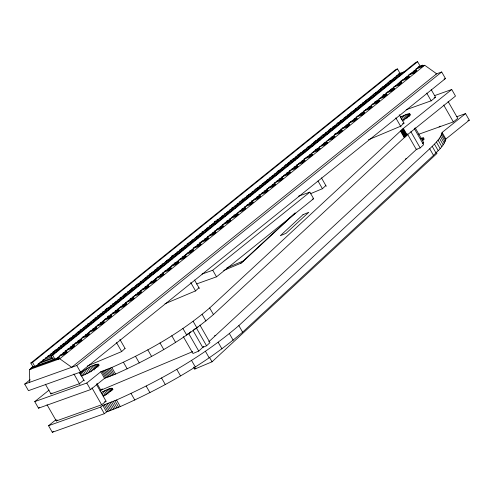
<?xml version="1.0" encoding="UTF-8"?>
<svg xmlns="http://www.w3.org/2000/svg" width="494" height="494" viewBox="0 0 494 494"><rect width="100%" height="100%" fill="white"/><g stroke="black" fill="none" stroke-linecap="round" stroke-linejoin="round"><path stroke-width="0.74" d="M48.535 425.711L100.597 407.124L102.795 405.358L116.522 400.01C160.155 380.559 202.497 356.822 238.849 325.602L429.731 148.78C434.442 143.958 440.364 139.259 442.105 132.454L465.533 113.608L469.3 120.178L445.872 139.024C444.125 145.835 438.209 150.534 433.497 155.357L242.616 332.172C206.257 363.393 163.915 387.129 120.283 406.587L106.556 411.928L104.358 413.7L52.302 432.287L48.535 425.711L56.217 419.536M34.734 401.616L86.796 383.029L100.757 371.797L111.811 367.493C146.718 351.932 180.588 332.944 209.672 307.966L403.351 128.421L451.732 89.507L455.499 96.083L407.118 134.998L213.439 314.536C184.355 339.514 150.479 358.502 115.571 374.069L104.524 378.367L90.556 389.599L38.501 408.186L34.734 401.616L49.085 390.075M422.265 140.463L423.414 139.222L423.735 138.092L420.604 138.376M125.056 348.418L121.648 351.574L87.401 365.968M198.946 287.749L195.538 290.91L164.99 303.742M99.973 391.026L102.314 388.858M240.702 263.302L295.103 212.908M295.085 213.285L241.412 263.006L223.677 270.459M325.836 185.546L322.428 188.708L310.349 193.784M190.696 331.715L188.708 333.555L198.742 351.08L192.975 353.506L183.311 336.63M193.685 329.455L196.526 328.257L197.989 326.904M198.742 351.08L203.695 346.498M208.752 341.811L416.948 148.953M422.679 143.643L423.71 142.686L415.158 127.761M193.043 330.498L202.719 347.399L206.566 345.781L209.975 342.626L199.934 325.101M407.365 133.88L416.325 149.528L420.166 147.916L423.574 144.754L414.281 128.526M193.611 367.104L194.741 369.074L195.871 368.024M194.741 369.074L212.037 361.806L437.005 153.412L436.251 152.096M30.844 363.028L395.787 69.512L397.466 68.913L399.973 73.291L35.031 366.814L32.524 362.429L30.844 363.028L33.351 367.413M32.524 362.429L397.466 68.913M31.208 368.969L30.832 368.308L33.685 366.665M29.739 382.288L29.529 369.568L33.135 366.665M171.381 256.392L172.56 255.447M214.353 221.837L215.526 220.886M242.017 199.582L243.196 198.637M50.993 355.834L415.936 62.312L417.615 61.713L420.122 66.097L55.18 359.62L52.673 355.235L50.993 355.834L53.5 360.219M52.673 355.235L417.615 61.713M107.655 316.66L108.834 315.715M150.627 282.105L151.8 281.154M382.831 95.336L384.011 94.391M435.912 74.051L441.698 71.982L445.465 78.552L80.522 372.075L28.467 390.661L24.7 384.091L30.109 379.738M57.699 358.718L59.101 357.594L59.478 358.249L58.076 359.373L57.699 358.718L30.832 368.308M60.268 355.032L63.899 353.735L66.69 351.487L67.067 352.142L64.276 354.389L59.187 356.205M67.709 349.042L71.34 347.745L74.137 345.497L74.514 346.152L71.716 348.406L65.183 350.74M75.156 343.052L78.787 341.755L81.584 339.508L81.961 340.168L79.163 342.416L72.63 344.75M82.603 337.062L86.234 335.772L89.031 333.518L89.408 334.179L86.611 336.426L81.529 338.242M90.05 331.079L93.681 329.782L96.478 327.534L96.855 328.189L94.058 330.437L88.247 332.511M97.497 325.089L101.128 323.792L103.919 321.545L104.296 322.199L101.505 324.447L95.694 326.522M104.944 319.099L108.575 317.803L111.366 315.555L111.743 316.209L108.952 318.457L103.141 320.532M112.385 313.11L116.016 311.813L118.813 309.565L119.19 310.22L116.393 312.474L110.588 314.542M120.561 306.86L123.463 305.823L126.26 303.575L126.637 304.236L123.84 306.484L118.029 308.559M128.008 300.871L130.91 299.833L133.707 297.586L134.084 298.246L131.287 300.494L125.476 302.569M135.449 294.887L138.357 293.85L141.154 291.596L141.531 292.257L138.734 294.504L132.923 296.579M142.173 289.157L145.804 287.86L148.595 285.612L148.972 286.267L146.181 288.515L140.37 290.589M149.62 283.167L153.251 281.87L156.042 279.623L156.419 280.277L153.622 282.525L147.817 284.6M157.061 277.177L160.692 275.88L163.489 273.633L163.866 274.287L161.069 276.541L155.264 278.61M164.508 271.187L168.139 269.891L170.936 267.643L171.313 268.304L168.516 270.551L162.705 272.626M171.955 265.198L175.586 263.901L178.383 261.653L178.76 262.314L175.963 264.562L170.881 266.377M180.125 258.955L183.033 257.917L185.83 255.664L186.207 256.324L183.41 258.572L178.328 260.387M187.572 252.965L190.48 251.928L193.271 249.68L193.648 250.335L190.857 252.582L185.769 254.398M193.568 247.494L197.921 245.938L200.718 243.69L201.095 244.345L198.298 246.592L193.216 248.408M201.015 241.504L205.368 239.948L208.165 237.7L208.542 238.355L205.745 240.603L199.212 242.937M209.184 235.255L212.815 233.958L215.612 231.711L215.989 232.365L213.192 234.619L207.381 236.694M216.631 229.265L220.262 227.969L223.06 225.721L223.436 226.382L220.639 228.629L214.828 230.704M224.078 223.276L227.709 221.985L230.507 219.731L230.883 220.392L228.086 222.64L222.275 224.714M231.525 217.292L235.156 215.995L237.947 213.748L238.324 214.402L235.533 216.65L229.722 218.725M239.695 211.043L242.597 210.006L245.394 207.758L245.771 208.412L242.974 210.66L237.892 212.476M246.413 205.313L250.044 204.016L252.842 201.768L253.218 202.423L250.421 204.67L244.61 206.745M253.86 199.323L257.491 198.026L260.289 195.778L260.665 196.433L257.868 198.687L251.335 201.021M261.307 193.333L264.938 192.036L267.736 189.789L268.112 190.449L265.315 192.697L258.782 195.031M268.755 187.343L272.385 186.053L275.183 183.799L275.559 184.46L272.762 186.707L266.951 188.782M276.202 181.36L279.832 180.063L282.624 177.809L283 178.47L280.209 180.718L274.398 182.792M283.642 175.37L287.273 174.073L290.071 171.826L290.447 172.48L287.65 174.728L281.846 176.803M291.089 169.38L294.72 168.084L297.518 165.836L297.894 166.49L295.097 168.738L289.286 170.813M298.333 163.557L301.964 162.26L304.761 160.013L305.131 160.667L302.34 162.915L296.53 164.99M305.78 157.567L309.411 156.271L312.202 154.023L312.579 154.678L309.787 156.931L303.977 159M313.221 151.578L316.852 150.281L319.649 148.033L320.026 148.694L317.228 150.942L312.146 152.757M321.396 145.329L324.299 144.291L327.096 142.044L327.473 142.704L324.675 144.952L319.593 146.767M328.843 139.345L331.746 138.308L334.543 136.054L334.92 136.715L332.122 138.962L327.04 140.778M334.833 133.874L339.193 132.318L341.99 130.07L342.367 130.725L339.569 132.972L334.487 134.788M342.28 127.884L346.64 126.328L349.431 124.08L349.808 124.735L347.016 126.983L340.477 129.317M350.456 121.635L354.087 120.338L356.878 118.091L357.255 118.745L354.457 120.999L348.653 123.068M357.897 115.645L361.528 114.349L364.325 112.101L364.702 112.762L361.904 115.009L356.1 117.084M365.344 109.656L368.975 108.359L371.772 106.111L372.149 106.772L369.351 109.02L363.541 111.094M372.791 103.672L376.422 102.375L379.219 100.121L379.596 100.782L376.799 103.03L371.716 104.845M380.96 97.423L383.869 96.386L386.666 94.138L387.043 94.792L384.246 97.04L379.164 98.856M387.685 91.693L391.316 90.396L394.107 88.148L394.484 88.803L391.693 91.05L385.882 93.125M395.132 85.703L398.763 84.406L401.554 82.158L401.931 82.813L399.133 85.061L393.329 87.135M402.573 79.713L406.204 78.416L409.001 76.169L409.378 76.823L406.581 79.077L400.047 81.411M410.02 73.723L413.651 72.427L416.448 70.179L416.825 70.84L414.028 73.087L408.217 75.162M417.615 67.616L421.246 66.32L422.642 65.196L423.018 65.856L421.623 66.98L415.812 69.055M59.755 358.774L424.698 65.257L436.659 73.779L71.716 367.301L59.755 358.774L29.529 369.568M24.7 384.091L76.755 365.504L441.698 71.982M52.012 392.983L50.907 393.866L79.454 383.677L83.869 380.127M38.501 408.186L39.693 407.229M202.003 274.084L212.741 270.255L309.862 192.141L313.628 198.712L216.508 276.825L196.464 283.982M47.016 404.734L56.31 420.962L57.415 420.073M52.302 432.287L53.482 431.336M439.073 127.001L440.179 126.112M56.31 420.962L101.653 404.777L106.068 401.227L96.398 384.344M418.714 134.269L453.35 121.907L457.765 118.356L448.095 101.48M81.942 375.983C87.92 372.995 94.799 370.117 98.781 364.591L98.701 364.319C91.779 364.516 85.524 369.611 79.8 373.266L81.306 375.897M402.567 120.684L408.464 116.362L409.612 115.127L409.934 113.997L406.803 114.281L400.449 117.072L402.709 121.018M103.24 396.262L110.495 391.26L112.187 389.544L112.508 388.414L109.378 388.698L101.573 392.261L103.833 396.207M402.61 123.667L404.012 123.08L400.603 126.242L368.45 139.753M422.426 143.229L423.71 142.686M405.383 159.012L406.667 158.475M226.845 267.884L243.153 261.03M186.788 334.364L188.066 333.827M214.507 335.834L215.785 335.296M192.759 351.586L100.85 390.211L96.91 383.325M398.683 73.754L404.487 71.679M418.443 66.696L422.642 65.196M398.01 74.619L403.814 72.544M421.82 66.282L424.698 65.257M396.207 76.051L402.017 73.977M393.212 78.478L399.745 76.144M413.546 71.216L416.448 70.179M415.374 71.358L416.825 70.84M389.686 80.985L396.225 78.651M387.889 82.418L394.422 80.084M385.765 84.468L391.575 82.393M405.37 77.465L409.001 76.169M382.245 86.975L388.778 84.641M380.442 88.407L386.252 86.333M378.318 90.451L384.128 88.383M397.923 83.455L401.554 82.158M375.52 92.705L381.331 90.63M372.995 94.397L378.805 92.322M370.871 96.441L376.681 94.366M390.476 89.445L394.107 88.148M393.033 89.321L394.484 88.803M368.079 98.689L373.884 96.62M365.548 100.387L372.087 98.053M362.701 102.69L369.234 100.356M383.035 95.435L386.666 94.138M385.586 95.311L387.043 94.792M360.632 104.679L366.443 102.604M358.101 106.377L364.64 104.043M355.254 108.68L361.065 106.605M374.86 101.678L379.219 100.121M353.185 110.668L358.996 108.594M350.654 112.366L357.193 110.032M444.02 79.071L445.465 78.552M347.807 114.67L353.618 112.595M368.141 107.408L371.772 106.111M345.738 116.658L351.549 114.583M343.935 118.091L349.746 116.022M340.36 120.66L346.899 118.325M360.694 113.398L364.325 112.101M362.522 113.534L364.702 112.762M337.569 122.907L344.102 120.573M336.488 124.08L342.299 122.006M332.919 126.649L339.452 124.315M353.976 119.128L356.878 118.091M330.122 128.897L336.655 126.563M328.319 130.33L334.852 127.995M325.472 132.633L332.005 130.299M345.806 125.377L349.431 124.08M322.675 134.887L328.485 132.812M434.38 95.706L451.732 89.507M320.872 136.319L327.411 133.985M318.025 138.623L324.558 136.288M338.359 131.367L341.99 130.07M434.14 97.769L435.566 97.256L431.151 100.807L406.173 109.724M315.228 140.87L321.038 138.795M313.424 142.309L320.686 139.716M311.306 144.353L317.117 142.278M330.912 137.351L334.543 136.054M333.469 137.233L334.92 136.715M307.781 146.86L313.591 144.785M306.706 148.039L313.239 145.705M303.131 150.602L309.67 148.268M323.465 143.34L327.096 142.044M326.021 143.223L327.473 142.704M300.34 152.85L306.873 150.516M297.808 154.542L305.798 151.695M295.684 156.592L301.494 154.517M315.296 149.589L319.649 148.033M318.574 149.213L320.026 148.694M292.893 158.84L299.426 156.505M290.361 160.531L298.351 157.679M288.243 162.582L295.505 159.988M309.3 155.06L312.202 154.023M311.127 155.196L312.579 154.678M285.446 164.829L291.979 162.495M284.371 166.003L290.176 163.928M281.518 168.306L288.058 165.978M301.853 161.05L304.761 160.013M277.999 170.819L284.532 168.485M276.924 171.992L282.735 169.917M274.281 174.129L280.092 172.06M293.887 167.133L297.518 165.836M296.443 167.009L297.894 166.49M271.484 176.383L277.295 174.308M269.681 177.815L276.22 175.481M266.834 180.119L272.645 178.044M286.44 173.122L290.071 171.826M264.037 182.366L269.848 180.298M262.234 183.805L268.044 181.73M259.387 186.108L265.198 184.034M278.993 179.106L282.624 177.809M281.549 178.989L283 178.47M456.857 116.701L465.533 113.608M255.867 188.615L262.4 186.281M254.793 189.795L260.597 187.72M251.94 192.098L257.751 190.023M272.274 184.836L275.183 183.799M274.102 184.978L275.559 184.46M248.42 194.605L254.953 192.271M246.617 196.038L253.156 193.71M244.499 198.088L250.304 196.013M264.105 191.085L267.736 189.789M240.973 200.595L247.513 198.261M239.17 202.027L244.981 199.953M467.855 120.697L469.3 120.178M237.052 204.078L242.863 202.003M256.658 197.075L260.289 195.778M234.255 206.325L240.065 204.25M231.729 208.017L237.534 205.942M229.605 210.061L235.416 207.993M249.211 203.065L252.842 201.768M251.767 202.941L253.218 202.423M226.808 212.315L232.618 210.24M224.282 214.007L230.093 211.932M221.436 216.31L227.969 213.976M241.764 209.055L245.394 207.758M219.361 218.299L225.171 216.23M216.835 219.997L223.368 217.663M213.988 222.3L219.793 220.225M233.594 215.298L237.947 213.748M211.92 224.288L217.724 222.214M209.388 225.986L215.921 223.652M206.541 228.29L212.352 226.215M226.147 221.287L230.507 219.731M298.413 196.229L309.862 192.141M204.473 230.278L210.277 228.203M201.941 231.976L208.48 229.642M199.094 234.28L204.905 232.205M220.151 226.758L223.06 225.721M196.297 236.527L202.836 234.193M195.223 237.7L201.033 235.626M191.647 240.269L198.187 237.935M212.71 232.748L215.612 231.711M188.85 242.517L195.389 240.183M187.053 243.95L193.586 241.615M312.196 199.224L313.628 198.712M184.2 246.253L190.74 243.925M204.535 238.997L208.165 237.7M181.409 248.507L187.214 246.432M179.606 249.939L186.139 247.605M176.759 252.243L183.293 249.908M197.087 244.987L200.718 243.69M173.962 254.49L179.773 252.422M172.159 255.929L179.421 253.336M170.035 257.973L175.845 255.898M189.64 250.977L193.271 249.68M192.197 250.853L193.648 250.335M166.515 260.48L172.326 258.405M165.441 261.659L171.974 259.325M161.865 264.222L168.398 261.888M182.2 256.96L185.83 255.664M184.75 256.843L186.207 256.324M159.068 266.47L165.607 264.136M156.542 268.168L164.527 265.315M154.418 270.212L160.229 268.137M174.024 263.209L178.383 261.653M177.309 262.833L178.76 262.314M151.621 272.46L158.16 270.125M149.095 274.151L157.08 271.305M146.971 276.202L154.233 273.608M168.034 268.68L170.936 267.643M169.862 268.822L171.313 268.304M144.903 278.19L150.713 276.115M143.099 279.623L148.91 277.548M140.253 281.932L146.786 279.598M160.587 274.67L163.489 273.633M162.415 274.806L163.866 274.287M136.733 284.439L143.266 282.105M135.652 285.612L141.463 283.537M131.355 288.434L139.345 285.581M153.14 280.66L156.042 279.623M129.286 290.429L135.819 288.095M127.483 291.861L134.016 289.527M123.908 294.424L131.898 291.571M144.964 286.909L148.595 285.612M122.568 296.153L127.65 294.338M120.036 297.851L126.575 295.517M117.918 299.895L123.722 297.82M137.523 292.893L141.154 291.596M115.121 302.143L120.203 300.327M112.589 303.841L119.128 301.507M110.471 305.885L116.275 303.81M130.076 298.882L133.707 297.586M132.633 298.765L134.084 298.246M106.222 308.651L114.207 305.798M105.142 309.824L111.681 307.496M102.295 312.134L108.834 309.8M122.629 304.872L126.26 303.575M125.186 304.755L126.637 304.236M100.226 314.122L106.76 311.788M97.701 315.814L104.234 313.48M94.848 318.124L100.659 316.049M115.182 310.862L118.813 309.565M117.739 310.738L119.19 310.22M92.779 320.112L98.59 318.037M90.976 321.545L96.787 319.47M87.407 324.107L93.94 321.779M107.735 316.852L111.366 315.555M85.332 326.102L91.143 324.027M83.535 327.534L89.34 325.46M79.96 330.097L86.493 327.763M100.294 322.841L103.919 321.545M77.163 332.345L83.696 330.017M76.088 333.524L81.899 331.449M72.513 336.087L79.046 333.753M92.847 328.825L96.478 327.534M69.716 338.334L76.255 336M67.913 339.773L74.452 337.439M65.795 341.817L71.605 339.742M85.4 334.815L89.031 333.518M62.269 344.324L68.079 342.249M60.472 345.757L67.005 343.429M58.348 347.807L64.158 345.732M77.953 340.804L81.584 339.508M54.828 350.314L61.361 347.98M53.025 351.747L58.829 349.672M50.901 353.797L56.711 351.722M70.506 346.794L74.137 345.497M73.063 346.671L74.514 346.152M47.381 356.304L53.914 353.97M45.578 357.736L51.388 355.661M42.731 360.04L51.444 356.934M63.059 352.784L66.69 351.487M65.616 352.66L67.067 352.142M39.934 362.293L52.278 357.884M38.131 363.726L53.383 358.28M35.136 366.147L53.29 359.669M54.741 359.15L59.101 357.594M104.635 401.733L106.068 401.227M443.686 105.031L453.35 121.907M421.246 66.32L421.623 66.98M431.151 89.55L435.615 97.337M426.736 93.1L431.2 100.887M413.651 72.427L414.028 73.087M442.105 132.454L445.872 139.024M441.84 133.683L445.6 140.253M441.303 135.06L445.063 141.63M440.494 136.585L444.254 143.155M406.204 78.416L406.581 79.077M439.407 138.252L443.167 144.828M438.042 140.074L441.809 146.644M436.393 142.031L440.16 148.608M434.467 144.137L438.227 150.713M398.763 84.406L399.133 85.061M432.244 146.391L436.011 152.961M409.668 113.824L410.421 115.139M423.469 137.925L424.223 139.24M429.731 148.78L433.497 155.357M409.223 113.768L409.977 115.083M423.025 137.863L423.778 139.178M408.587 113.824L409.717 115.794M422.395 137.919L423.519 139.888M407.778 113.997L409.285 116.621M421.58 138.092L423.086 140.722M406.803 114.281L408.31 116.911M405.71 114.67L407.593 117.955M391.316 90.396L391.693 91.05M404.512 115.151L406.389 118.437M403.221 115.713L405.105 118.998M410.872 131.688L420.166 147.916M401.863 116.362L404.117 120.301M399.226 114.725L404.055 123.16M403.351 128.421L407.118 134.998M403.061 128.718L406.828 135.288M402.764 129.008L406.531 135.584M383.869 96.386L384.246 97.04M402.468 129.305L406.235 135.881M395.818 117.881L401.017 126.97M402.165 129.607L405.932 136.177M401.857 129.903L405.623 136.48M401.548 130.212L405.308 136.782M401.221 130.521L404.987 137.091M400.893 130.83L404.654 137.4M400.554 131.145L404.314 137.721M376.422 102.375L376.799 103.03M368.975 108.359L369.351 109.02M361.528 114.349L361.904 115.009M354.087 120.338L354.457 120.999M346.64 126.328L347.016 126.983M339.193 132.318L339.569 132.972M331.746 138.308L332.122 138.962M324.299 144.291L324.675 144.952M316.852 150.281L317.228 150.942M309.411 156.271L309.787 156.931M321.421 177.84L326.256 186.281M318.013 180.995L322.471 188.788M301.964 162.26L302.34 162.915M294.72 168.084L295.097 168.738M287.273 174.073L287.65 174.728M279.832 180.063L280.209 180.718M272.385 186.053L272.762 186.707M264.938 192.036L265.315 192.697M257.491 198.026L257.868 198.687M250.044 204.016L250.421 204.67M242.597 210.006L242.974 210.66M235.156 215.995L235.533 216.65M227.709 221.985L228.086 222.64M220.262 227.969L220.639 228.629M212.815 233.958L213.192 234.619M205.368 239.948L205.745 240.603M212.741 270.255L216.508 276.825M197.921 245.938L198.298 246.592M238.849 325.602L242.616 332.172M190.48 251.928L190.857 252.582M229.444 333.691L233.205 340.261M183.033 257.917L183.41 258.572M194.531 280.042L199.366 288.484M209.672 307.966L213.439 314.536M190.752 282.549L195.581 290.991M175.586 263.901L175.963 264.562M218.181 342.311L221.948 348.888M202.145 314.437L205.912 321.007M168.139 269.891L168.516 270.551M193.142 321.335L196.902 327.911M196.526 328.257L206.566 345.781M209.4 357.205L212.037 361.806M205.418 351.259L209.178 357.835M160.692 275.88L161.069 276.541M182.928 328.498L186.689 335.068M153.251 281.87L153.622 282.525M191.487 360.324L195.254 366.9M145.804 287.86L146.181 288.515M171.782 335.747L175.549 342.317M138.357 293.85L138.734 294.504M176.747 369.296L180.508 375.866M159.988 342.922L163.755 349.493M130.91 299.833L131.287 300.494M123.463 305.823L123.84 306.484M147.817 349.851L151.584 356.421M161.532 377.959L165.292 384.53M116.016 311.813L116.393 312.474M135.547 356.372L139.308 362.942M108.575 317.803L108.952 318.457M119.9 339.409L125.099 348.498M146.193 386.104L149.954 392.674M116.491 342.57L121.691 351.654M123.451 362.306L127.217 368.876M101.128 323.792L101.505 324.447M131.071 393.527L134.837 400.097M93.681 329.782L94.058 330.437M111.811 367.493L115.571 374.069M110.483 368.049L114.25 374.619M109.186 368.58L112.947 375.156M107.908 369.092L111.675 375.668M106.655 369.592L110.421 376.162M86.234 335.772L86.611 336.426M105.432 370.068L109.193 376.638M104.228 370.525L107.995 377.095M103.048 370.963L106.809 377.54M98.442 364.146L99.195 365.461M112.243 388.247L112.996 389.556M97.991 364.09L98.744 365.406M111.792 388.185L112.546 389.5M101.894 371.389L105.654 377.959M97.361 364.146L98.491 366.116M111.162 388.241L112.292 390.211M96.546 364.313L98.053 366.943M110.347 388.414L111.477 390.384M100.757 371.797L104.524 378.367M116.522 400.01L120.283 406.587M95.577 364.603L97.083 367.227M109.378 388.698L110.884 391.328M94.478 364.986L95.984 367.616M108.279 389.087L109.785 391.711M114.874 400.702L118.64 407.272M93.28 365.467L95.163 368.752M107.081 389.568L108.964 392.854M113.262 401.363L117.022 407.933M78.787 341.755L79.163 342.416M91.989 366.035L94.249 369.981M105.79 390.13L108.05 394.076M111.675 401.999L115.442 408.569M90.63 366.678L92.514 369.969M104.432 390.779L106.692 394.718M110.125 402.616L113.886 409.186M89.216 367.394L91.476 371.334M103.018 391.489L105.278 395.435M108.6 403.209L112.36 409.779M87.771 368.166L90.025 372.106M107.105 403.777L110.866 410.347M86.308 368.987L88.562 372.933M105.642 404.327L109.402 410.897M84.845 369.858L87.098 373.797M104.203 404.852L107.964 411.422M71.34 347.745L71.716 348.406M83.424 370.741L85.684 374.687M102.795 405.358L106.556 411.928M91.983 387.901L101.653 404.777M82.109 371.611L83.986 374.897M80.893 372.457L82.776 375.743M76.755 365.504L80.522 372.075M86.796 383.029L90.556 389.599M100.597 407.124L104.358 413.7M79.454 372.414L84.289 380.855M63.899 353.735L64.276 354.389M73.927 374.02L79.874 384.406M45.374 384.215L50.956 393.946M303.02 214.686L280.296 235.737L286.063 233.31L308.787 212.266L303.02 214.686"/></g></svg>
